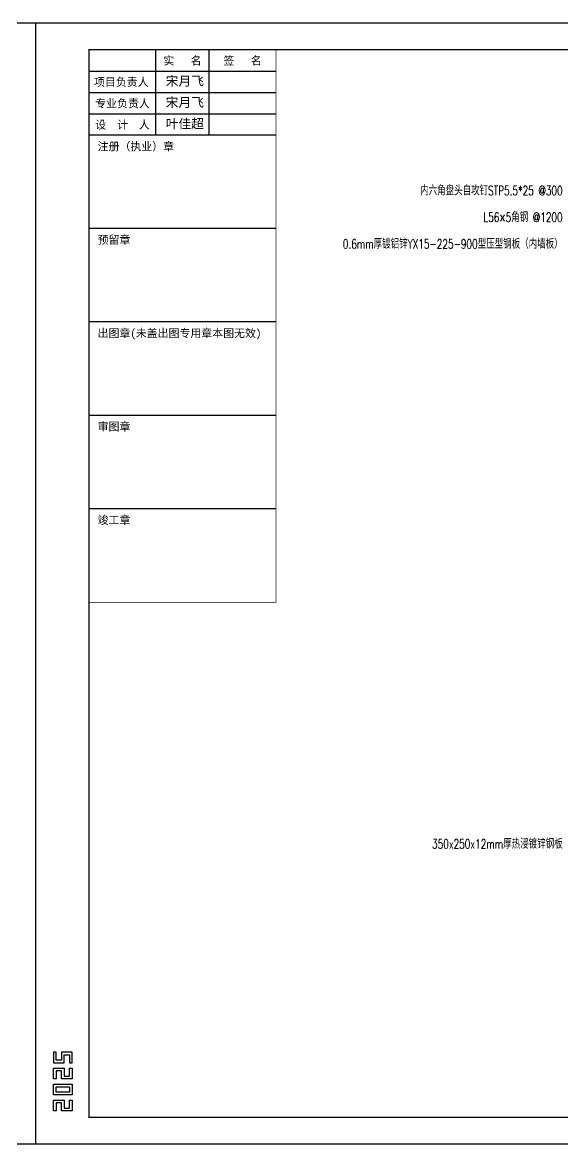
# Model space of a CAD drawing. Extents: x -160106 to 966792, y -663931 to 1550022.
# Drawn here: x -82324 to -81312, y -127596 to -125493 of the extents above; entities that cross this region are included whole.
import ezdxf
from ezdxf.enums import TextEntityAlignment as Align

# ---------------------------------------------------------------- set-up
doc = ezdxf.new("R2010")
doc.units = 0
for name, color, linetype in [('0-cxFrame', 155, 'Continuous'), ('qianming', 155, 'Continuous'), ('TEXT', 7, 'Continuous')]:
    doc.layers.add(name, color=color, linetype=linetype)
doc.layers.add('0-cxText', color=131, linetype='Continuous', lineweight=25)
doc.styles.add('cx_biaoti', font='')
doc.styles.add('cx_tuming', font='simhei.ttf')
doc.styles.add('cx_tuqian1', font='')
doc.styles.add('DHTEXT-1', font='ROMANS.shx', dxfattribs={"width": 0.7, "bigfont": 'CHINESE.shx'})
doc.styles.add('图框宋体', font='', dxfattribs={"width": 0.75})
doc.styles.add('黑体', font='simhei.ttf', dxfattribs={"height": 12})
doc.styles.get('cx_biaoti').set_extended_font_data('SimSun')
doc.styles.get('cx_tuqian1').set_extended_font_data('SimSun')
doc.styles.get('图框宋体').set_extended_font_data('SimSun')

# ---------------------------------------------------------------- blocks, each defined once
blk = doc.blocks.new('zjcx_lan_xinxi(Dragon)')
for p, q in [((7000, -3200), (0, -3200)), ((7000, -6700), (0, -6700)), ((7000, -10200), (0, -10200)), ((7000, -13700), (0, -13700)), ((7000, -17200), (0, -17200))]:
    blk.add_line(p, q)
at = {"const_width": 25}
blk.add_lwpolyline([(0, -20700), (7000, -20700), (7000, 0), (0, 0)], close=True, dxfattribs=at)
for points in [[(2500, -3200), (2500, 0)], [(4500, -3200), (4500, 0)], [(0, -800), (7000, -800)], [(0, -1600), (7000, -1600)], [(0, -2400), (7000, -2400)]]:
    blk.add_lwpolyline(points)
for points in [[(7000, -3200), (7000, 0)], [(0, -3200), (7000, -3200)], [(0, -20700), (7000, -20700), (7000, -3200)], [(0, -20700), (7000, -20700)]]:
    blk.add_lwpolyline(points, dxfattribs=at)
at = {"style": '图框宋体'}
for s, p in [('实   名', (3500, -400)), ('签   名', (5750, -400)), ('项目负责人', (1204, -1200)), ('专业负责人', (1250, -2000)), ('设  计  人', (1250, -2800))]:
    blk.add_text(s, height=300, dxfattribs=at).set_placement(p, align=Align.MIDDLE)
for s, p in [('注册（执业）章', (318, -3771)), ('预留章', (318, -7271)), ('出图章(未盖出图专用章本图无效)', (318, -10771)), ('审图章', (318, -14271)), ('竣工章', (318, -17771))]:
    blk.add_text(s, height=300, dxfattribs=at).set_placement(p)
blk = doc.blocks.new('T-信息(Dragon)')
at = {"layer": '0-cxFrame'}
blk.add_blockref('zjcx_lan_xinxi(Dragon)', (0, 0), dxfattribs=at)
at = {"layer": 'qianming', "color": 3, "style": 'cx_biaoti'}
for s, p in [('宋月飞', (3585, -1168)), ('宋月飞', (3585, -1968)), ('叶佳超', (3585, -2768))]:
    blk.add_text(s, height=350, dxfattribs=at).set_placement(p, align=Align.MIDDLE_CENTER)
blk = doc.blocks.new('TK22.A2 L(Dragon)')
at = {"layer": '0-cxFrame', "color": 7, "const_width": 0.5}
blk.add_lwpolyline([(0, 0), (-594, 0), (-594, 420), (0, 420)], close=True, dxfattribs=at)
at = {"layer": '0-cxFrame', "const_width": 0.5}
blk.add_lwpolyline([(-80, 10), (-574, 10), (-574, 410), (-80, 410)], close=True, dxfattribs=at)
at = {"layer": 'Defpoints', "color": 2}
for points in [[(-586.37, 34.37), (-587.37, 34.37), (-587.37, 30.37), (-583.37, 30.37), (-583.37, 33.37), (-581.37, 33.37), (-581.37, 30.37), (-580.37, 30.37), (-580.37, 34.37), (-584.37, 34.37), (-584.37, 31.37), (-586.37, 31.37), (-586.37, 34.37)], [(-586.37, 24.37), (-587.37, 24.37), (-587.37, 28.37), (-583.37, 28.37), (-583.37, 25.37), (-581.37, 25.37), (-581.37, 28.37), (-580.37, 28.37), (-580.37, 24.37), (-584.37, 24.37), (-584.37, 27.37), (-586.37, 27.37), (-586.37, 24.37)], [(-586.37, 12.37), (-587.37, 12.37), (-587.37, 16.37), (-583.37, 16.37), (-583.37, 13.37), (-581.37, 13.37), (-581.37, 16.37), (-580.37, 16.37), (-580.37, 12.37), (-584.37, 12.37), (-584.37, 15.37), (-586.37, 15.37), (-586.37, 12.37)]]:
    blk.add_lwpolyline(points, dxfattribs=at)
for points in [[(-587.37, 18.37), (-587.37, 22.37), (-580.37, 22.37), (-580.37, 18.37)], [(-586.37, 19.37), (-586.37, 21.37), (-581.37, 21.37), (-581.37, 19.37)]]:
    blk.add_lwpolyline(points, close=True, dxfattribs=at)
at = {"layer": '0-cxFrame', "xscale": 0.01, "yscale": 0.01, "zscale": 0.01}
blk.add_blockref('T-信息(Dragon)', (-574, 410), dxfattribs=at)
at = {"style": '黑体', "flags": 4}
blk.add_attdef('图幅', text='', height=3.3, dxfattribs=at).set_placement((-40, 3), align=Align.RIGHT)
at = {"layer": '0-cxText', "flags": 4}
for tag, height, style, p in [('建设单位', 3.5, 'cx_tuming', (-45, 240)), ('项目名称', 3.5, 'cx_tuming', (-45, 210)), ('子项名称', 3.5, 'cx_tuming', (-45, 180)), ('工程编号', 3.3, 'cx_tuqian1', (-35, 165)), ('图名1', 3.5, 'cx_tuming', (-45, 87)), ('图名2', 3.5, 'cx_tuming', (-45, 79)), ('图名3', 3.5, 'cx_tuming', (-45, 71)), ('出图日期', 3.3, 'cx_tuqian1', (-39, 60)), ('专业', 3.3, 'cx_tuqian1', (-55, 52)), ('图号', 3.3, 'cx_tuqian1', (-55, 44)), ('版次', 3.3, 'cx_tuqian1', (-20, 44))]:
    blk.add_attdef(tag, text='', height=height, dxfattribs=dict(at, style=style)).set_placement(p, align=Align.MIDDLE)
at = {"layer": 'Defpoints', "color": 6, "flags": 4}
for tag, height, style, p in [('tufu', 3.3, '黑体', (-12, 12)), ('dwfname', 4, 'cx_tuqian1', (-80, 3))]:
    blk.add_attdef(tag, text='', height=height, dxfattribs=dict(at, style=style)).set_placement(p, align=Align.RIGHT)

msp = doc.modelspace()

# ---------------------------------------------------------------- block references
at = {"layer": '0-cxFrame', "xscale": 5, "yscale": 5, "zscale": 5}
for p in [(-82299.4, -127594.33), (-79329.4, -127594.33)]:
    msp.add_blockref('TK22.A2 L(Dragon)', p, dxfattribs=at)

# ---------------------------------------------------------------- texts
at = {"layer": 'TEXT', "ltscale": 50, "style": 'DHTEXT-1', "width": 0.7}
for s, p in [('内六角盘头自攻钉STP5.5*25 @300', (-81312.04, -125808.12)), ('L56×5角钢 @1200', (-81312.04, -125858.12)), ('0.6mm厚镀铝锌YX15-225-900型压型钢板（内墙板）', (-81312.04, -125908.12)), ('350x250x12mm厚热浸镀锌钢板', (-81312.04, -127032.28))]:
    msp.add_text(s, height=17.5, dxfattribs=at).set_placement(p, align=Align.MIDDLE_RIGHT)

doc.saveas('drawing.dxf')
